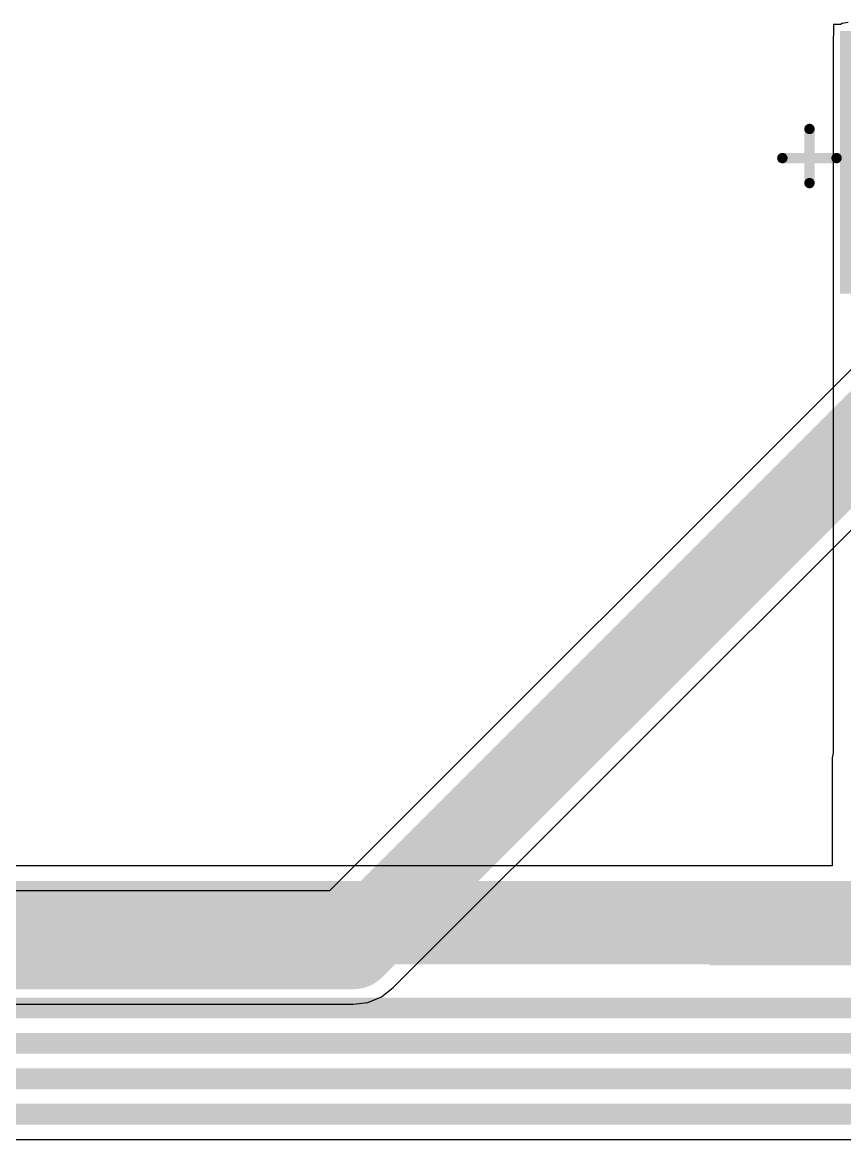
# Model space of a CAD drawing. Header units: millimetres. Extents: x -11 to 156, y -11 to 109.
# Drawn here: x 50.94 to 60.96, y 10.64 to 24.26 of the extents above; entities that cross this region are included whole.
import ezdxf

# ---------------------------------------------------------------- set-up
doc = ezdxf.new("R2010")
doc.units = ezdxf.units.MM
for name, color, linetype in [('BottomLayer', 5, 'Continuous'), ('TopLayer', 1, 'Continuous'), ('TopOverlay', 2, 'Continuous'), ('TopPaste', 8, 'Continuous'), ('TopSolder', 216, 'Continuous')]:
    doc.layers.add(name, color=color, linetype=linetype)

# ---------------------------------------------------------------- blocks, each defined once
blk = doc.blocks.new('C____B_99')
at = {"layer": 'TopLayer'}
for points in [[(-2.55, -1.5), (-2.55, 1.5), (-0.85, 1.5), (-0.85, -1.5)], [(0.85, -1.5), (0.85, 1.5), (2.55, 1.5), (2.55, -1.5)]]:
    blk.add_hatch(color=1, dxfattribs=at).paths.add_polyline_path(points)
at = {"layer": 'TopPaste'}
for points in [[(-2.55, -1.5), (-2.55, 1.5), (-0.85, 1.5), (-0.85, -1.5)], [(0.85, -1.5), (0.85, 1.5), (2.55, 1.5), (2.55, -1.5)]]:
    blk.add_hatch(color=8, dxfattribs=at).paths.add_polyline_path(points)
at = {"layer": 'TopSolder'}
for points in [[(-2.652, -1.602), (-2.652, 1.602), (-0.748, 1.602), (-0.748, -1.602)], [(0.748, -1.602), (0.748, 1.602), (2.652, 1.602), (2.652, -1.602)]]:
    blk.add_hatch(color=216, dxfattribs=at).paths.add_polyline_path(points)
at = {"layer": 'TopOverlay'}
for points, const_width in [([(-1.934, 1.626), (2.028, 1.626)], 0.152), ([(-3.023, -0.254), (-3.023, 0.406)], 0.127), ([(-3.353, 0.051), (-2.692, 0.051)], 0.127), ([(-1.934, -1.626), (2.028, -1.626)], 0.152)]:
    blk.add_lwpolyline(points, dxfattribs=dict(at, const_width=const_width))
for points, const_width in [([(-1.972, 1.626, 1), (-1.896, 1.626, 1)], 0.0762), ([(1.99, 1.626, 1), (2.066, 1.626, 1)], 0.0762), ([(-3.054, 0.406, 1), (-2.991, 0.406, 1)], 0.0635), ([(-3.385, 0.051, 1), (-3.321, 0.051, 1)], 0.0635), ([(-2.724, 0.051, 1), (-2.661, 0.051, 1)], 0.0635), ([(-3.054, -0.254, 1), (-2.991, -0.254, 1)], 0.0635), ([(-1.972, -1.626, 1), (-1.896, -1.626, 1)], 0.0762), ([(1.99, -1.626, 1), (2.066, -1.626, 1)], 0.0762)]:
    blk.add_lwpolyline(points, format="xyb", close=True, dxfattribs=dict(at, const_width=const_width))

msp = doc.modelspace()

# ---------------------------------------------------------------- hatches: boundary and pattern name
at = {"layer": 'TopLayer'}
msp.add_hatch(color=1, dxfattribs=at).paths.add_polyline_path([(65.279, 13.792), (59.31, 13.792), (59.31, 12.764), (65.279, 12.764)])

# ---------------------------------------------------------------- linework, layer by layer
at = {"layer": 'BottomLayer'}
for p, q in [((62.325, 21.317), (54.679, 13.671)), ((55.455, 12.49), (63.101, 20.136)), ((54.679, 13.671), (42.164, 13.671)), ((55.311, 12.38), (55.455, 12.49)), ((42.451, 12.288), (54.966, 12.288)), ((54.966, 12.288), (55.145, 12.311)), ((55.145, 12.311), (55.311, 12.38))]:
    msp.add_line(p, q, dxfattribs=at)
at = {"layer": 'BottomLayer', "const_width": 1.016}
for points in [[(54.966, 12.979), (62.814, 20.828)], [(42.164, 12.979), (54.966, 12.979)]]:
    msp.add_lwpolyline(points, dxfattribs=at)
at = {"layer": 'BottomLayer', "const_width": 0.508}
msp.add_lwpolyline([(54.712, 12.979, 1), (55.22, 12.979, 1)], format="xyb", close=True, dxfattribs=at)
msp.add_lwpolyline([(54.712, 12.979, 1), (55.22, 12.979, 1)], format="xyb", close=True, dxfattribs=at)
at = {"layer": 'TopLayer'}
for p, q in [((60.998, 24.261), (60.928, 24.247)), ((60.907, 24.233), (60.823, 24.233)), ((60.823, 24.233), (60.823, 24.114)), ((60.928, 24.247), (60.907, 24.233)), ((60.823, 24.114), (60.816, 24.08)), ((60.816, 24.08), (60.816, 15.352)), ((60.816, 15.352), (60.804, 15.291)), ((60.804, 15.291), (60.804, 13.976)), ((60.804, 13.976), (36.144, 13.976)), ((38.559, 10.637), (77.386, 10.637))]:
    msp.add_line(p, q, dxfattribs=at)
for points, const_width in [([(36.144, 13.284), (61.851, 13.284)], 1.016), ([(36.297, 12.243), (76.396, 12.243)], 0.254), ([(37.084, 11.811), (76.726, 11.811)], 0.254), ([(37.795, 11.379), (77.056, 11.379)], 0.254), ([(38.43, 10.947), (77.386, 10.947)], 0.254)]:
    msp.add_lwpolyline(points, dxfattribs=dict(at, const_width=const_width))

# ---------------------------------------------------------------- block references
msp.add_blockref('C____B_99', (63.551, 22.555))

doc.saveas('drawing.dxf')
